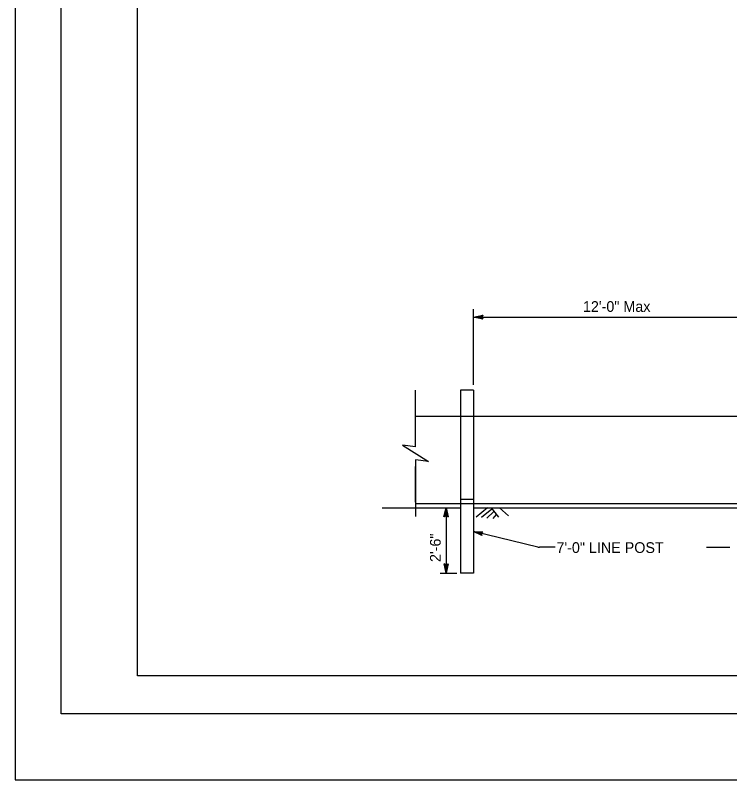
# Model space of a CAD drawing. Extents: x -894 to 866, y -472 to 714.
# Drawn here: x -894 to -427, y -472 to 28 of the extents above; entities that cross this region are included whole.
import ezdxf

# ---------------------------------------------------------------- set-up
doc = ezdxf.new("R2010")
doc.units = 0
for name, color, linetype in [('60 Nongeo Data', 7, 'Continuous'), ('border_PLOTTING-ELEMENTS', 7, 'Continuous'), ('border_rw_22x34_Cut_Lines', 7, 'Continuous'), ('border_SHEET', 7, 'Continuous'), ('mc_FENCE', 7, 'Continuous'), ('mc_FENCE-anno', 7, 'Continuous'), ('rd_PROFILE-OG', 7, 'Continuous')]:
    doc.layers.add(name, color=color, linetype=linetype)

# ---------------------------------------------------------------- blocks, each defined once
blk = doc.blocks.new('AHT')
at = {"layer": '60 Nongeo Data'}
blk.add_lwpolyline([(-5.91, 1.32), (0, 0), (-5.91, -1.31), (-5.7, -0.96), (-1.37, 0), (-5.7, 0.97), (-5.49, 0.62), (-2.72, 0), (-5.49, -0.61), (-5.28, -0.26), (-4.08, 0), (-5.28, 0.27), (-5.12, 0), (-5.91, -1.31), (-5.12, 0)], close=True, dxfattribs=at)

msp = doc.modelspace()

# ---------------------------------------------------------------- linework, layer by layer
at = {"layer": 'border_PLOTTING-ELEMENTS'}
for points in [[(-894.04, -472.44), (865.96, -472.44), (865.96, 713.56), (-894.04, 713.56)], [(-864.04, 670.56), (835.96, 670.56), (835.96, -429.44), (-864.04, -429.44)]]:
    msp.add_lwpolyline(points, close=True, dxfattribs=at)
at = {"layer": 'border_rw_22x34_Cut_Lines'}
msp.add_lwpolyline([(-864.04, 670.56), (835.96, 670.56), (835.96, -429.44), (-864.04, -429.44)], close=True, dxfattribs=at)
at = {"layer": 'border_SHEET'}
for p, q in [((-814.04, -404.44), (-814.04, 645.56)), ((810.96, -404.44), (-814.04, -404.44))]:
    msp.add_line(p, q, dxfattribs=at)
at = {"layer": 'mc_FENCE'}
for p, q in [((-632.39, -254.65), (-632.39, -217.63)), ((-602.91, -217.63), (-602.91, -337.23)), ((-594.37, -217.63), (-602.91, -217.63)), ((-594.37, -217.63), (-594.37, -337.23)), ((-256.16, -234.71), (-632.39, -234.71)), ((-632.39, -263.19), (-632.39, -300.21)), ((-632.39, -290.95), (-632.39, -267.46)), ((-602.91, -288.82), (-594.37, -288.82)), ((-654.17, -294.51), (-602.91, -294.51)), ((-632.39, -291.67), (-602.91, -291.67)), ((-602.91, -291.67), (-380.8, -291.67)), ((-594.37, -294.51), (-389.34, -294.51)), ((-594.37, -337.23), (-602.91, -337.23))]:
    msp.add_line(p, q, dxfattribs=at)
for points in [[(-632.39, -254.65), (-640.93, -253.58), (-623.84, -264.26), (-632.39, -263.19)], [(-654.17, -294.51), (-602.91, -294.51)], [(-632.39, -294.51), (-602.91, -294.51)]]:
    msp.add_lwpolyline(points, dxfattribs=at)
at = {"layer": 'mc_FENCE-anno'}
for p, q in [((-594.37, -214.13), (-594.37, -164.58)), ((-594.37, -169.84), (-389.34, -169.84)), ((-612.35, -294.51), (-612.35, -337.23)), ((-552.31, -320.22), (-594.37, -310.07)), ((-541.04, -320.36), (-551.14, -320.36)), ((-442.03, -320.36), (-428.1, -320.36)), ((-616.27, -337.23), (-605.32, -337.23))]:
    msp.add_line(p, q, dxfattribs=at)
msp.add_lwpolyline([(-588.94, -312.74), (-594.37, -310.07), (-588.32, -310.19), (-588.61, -310.48), (-593.04, -310.39), (-589.06, -312.35), (-589.18, -311.96), (-591.73, -310.71), (-588.89, -310.77), (-589.18, -311.06), (-590.41, -311.03), (-589.3, -311.58), (-589.39, -311.27), (-588.32, -310.19), (-589.39, -311.27)], close=True, dxfattribs=at)
for centre, start, end in [((-551.14, -315.36), 256.4333, 270), ((-428.1, -315.36), 270, 284.5409)]:
    msp.add_arc(centre, 5, start, end, dxfattribs=at)
at = {"layer": 'rd_PROFILE-OG'}
for p, q in [((-585.18, -294.62), (-592.57, -300.7)), ((-582.93, -294.59), (-578.11, -300.73)), ((-577.39, -294.56), (-571.54, -299.76)), ((-582.46, -295.51), (-589.06, -300.95)), ((-581.25, -297.21), (-585.76, -301.31)), ((-579.65, -298.97), (-581.76, -301.56))]:
    msp.add_line(p, q, dxfattribs=at)

# ---------------------------------------------------------------- block references
at = {"layer": 'mc_FENCE-anno', "xscale": 1.0169491525423728, "yscale": 1.012061028040939}
for p, rotation in [((-594.37, -169.84), 180), ((-612.35, -294.51), 90), ((-612.35, -337.23), -90)]:
    msp.add_blockref('AHT', p, dxfattribs=dict(at, rotation=rotation))

# ---------------------------------------------------------------- texts
at = {"layer": 'mc_FENCE-anno'}
for s, p in [('12\'-0" Max', (-522.82, -166.34)), ('7\'-0" LINE POST', (-540.15, -324.06))]:
    msp.add_text(s, height=7, dxfattribs=at).set_placement(p)
msp.add_text('2\'-6"', height=7, rotation=90, dxfattribs=at).set_placement((-615.85, -330))

doc.saveas('drawing.dxf')
